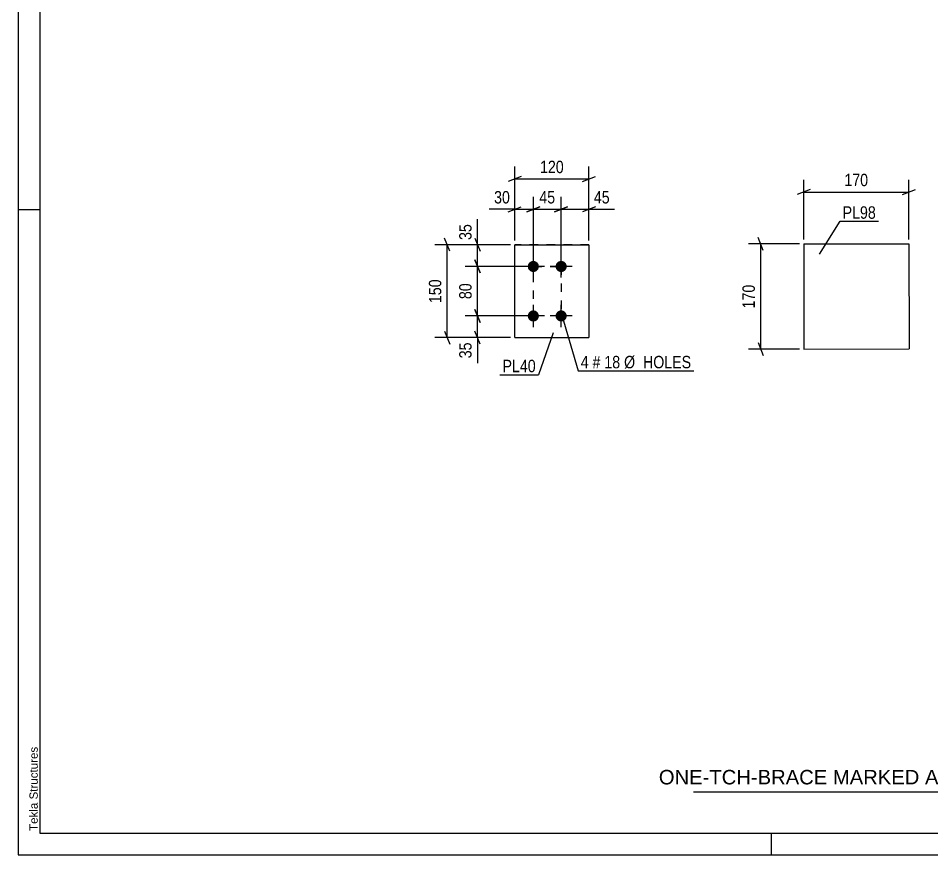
# Model space of a CAD drawing. Header units: millimetres. Extents: x 0 to 594, y 0 to 420.
# Drawn here: x 0 to 211, y 0 to 193.2 of the extents above; entities that cross this region are included whole.
import ezdxf

# ---------------------------------------------------------------- set-up
doc = ezdxf.new("R2010")
doc.units = ezdxf.units.MM
doc.linetypes.add('DXK_LINE_DOT2', pattern=[3.9198, 1.9599, -1.9599])
doc.styles.add('Arial', font='ARIAL.TTF', dxfattribs={"height": 0.2})
doc.styles.add('Arial Narrow', font='ARIALN.TTF', dxfattribs={"height": 0.2})

# ---------------------------------------------------------------- blocks, each defined once
blk = doc.blocks.new('Unknown-580576037-1131')
at = {"color": 5, "linetype": 'Continuous'}
for p, q in [((0, 420), (0, 0)), ((5, 415), (5, 5)), ((5, 149), (0, 149)), ((5, 5), (589, 5)), ((174, 0), (174, 5)), ((0, 0), (594, 0))]:
    blk.add_line(p, q, dxfattribs=at)
at = {"color": 174, "linetype": 'Continuous', "style": 'Arial'}
blk.add_text('Tekla Structures', height=1.9102, rotation=90, dxfattribs=at).set_placement((4.5, 5.5))
blk = doc.blocks.new('Bolt-580576037-2195 - 2156')
at = {"linetype": 'Continuous'}
for points in [[(119, 134.59), (118.73, 134.62), (118.47, 134.71), (118.24, 134.84), (118.04, 135.02), (117.88, 135.24), (117.77, 135.48), (117.72, 135.75), (117.72, 136.01), (117.77, 136.28), (117.88, 136.52), (118.04, 136.74), (118.24, 136.92), (118.47, 137.05), (118.73, 137.14), (119, 137.17), (119.26, 137.14), (119.52, 137.05), (119.75, 136.92), (119.95, 136.74), (120.11, 136.52), (120.22, 136.28), (120.27, 136.01), (120.27, 135.75), (120.22, 135.48), (120.11, 135.24), (119.95, 135.02), (119.75, 134.84), (119.52, 134.71), (119.26, 134.62)], [(125.42, 134.59), (125.16, 134.62), (124.9, 134.71), (124.67, 134.84), (124.47, 135.02), (124.31, 135.24), (124.2, 135.48), (124.15, 135.75), (124.15, 136.01), (124.2, 136.28), (124.31, 136.52), (124.47, 136.74), (124.67, 136.92), (124.9, 137.05), (125.16, 137.14), (125.42, 137.17), (125.69, 137.14), (125.95, 137.05), (126.18, 136.92), (126.38, 136.74), (126.54, 136.52), (126.65, 136.28), (126.7, 136.01), (126.7, 135.75), (126.65, 135.48), (126.54, 135.24), (126.38, 135.02), (126.18, 134.84), (125.95, 134.71), (125.69, 134.62)], [(119, 123.17), (118.73, 123.19), (118.47, 123.28), (118.24, 123.41), (118.04, 123.59), (117.88, 123.81), (117.77, 124.05), (117.72, 124.32), (117.72, 124.59), (117.77, 124.85), (117.88, 125.09), (118.04, 125.31), (118.24, 125.49), (118.47, 125.63), (118.73, 125.71), (119, 125.74), (119.26, 125.71), (119.52, 125.63), (119.75, 125.49), (119.95, 125.31), (120.11, 125.09), (120.22, 124.85), (120.27, 124.59), (120.27, 124.32), (120.22, 124.05), (120.11, 123.81), (119.95, 123.59), (119.75, 123.41), (119.52, 123.28), (119.26, 123.19)], [(125.42, 123.17), (125.16, 123.19), (124.9, 123.28), (124.67, 123.41), (124.47, 123.59), (124.31, 123.81), (124.2, 124.05), (124.15, 124.32), (124.15, 124.59), (124.2, 124.85), (124.31, 125.09), (124.47, 125.31), (124.67, 125.49), (124.9, 125.63), (125.16, 125.71), (125.42, 125.74), (125.69, 125.71), (125.95, 125.63), (126.18, 125.49), (126.38, 125.31), (126.54, 125.09), (126.65, 124.85), (126.7, 124.59), (126.7, 124.32), (126.65, 124.05), (126.54, 123.81), (126.38, 123.59), (126.18, 123.41), (125.95, 123.28), (125.69, 123.19)]]:
    blk.add_hatch(color=1, dxfattribs=at).paths.add_polyline_path(points)
at = {"color": 1, "linetype": 'Continuous'}
for p, q in [((119, 133.31), (119, 138.45)), ((125.42, 133.31), (125.42, 138.45)), ((121.57, 135.88), (116.42, 135.88)), ((128, 135.88), (122.85, 135.88)), ((119, 121.88), (119, 127.02)), ((125.42, 121.88), (125.42, 127.02)), ((121.57, 124.45), (116.42, 124.45)), ((128, 124.45), (122.85, 124.45))]:
    blk.add_line(p, q, dxfattribs=at)
blk = doc.blocks.new('Part-580576037-2162 - 2156')
at = {"color": 2, "linetype": 'Continuous'}
for p, q in [((114.71, 119.45), (114.71, 140.88)), ((114.71, 140.88), (131.85, 140.88)), ((131.85, 140.88), (131.85, 119.45)), ((114.71, 119.45), (114.71, 119.45)), ((114.71, 119.45), (131.85, 119.45)), ((114.71, 119.45), (131.85, 119.45)), ((131.85, 119.45), (131.85, 119.45))]:
    blk.add_line(p, q, dxfattribs=at)
at = {"color": 7, "linetype": 'DXK_LINE_DOT2'}
blk.add_line((131.85, 140.88), (114.71, 140.88), dxfattribs=at)
blk = doc.blocks.new('Part-580576037-2399 - 2393')
at = {"color": 2, "linetype": 'Continuous'}
for p, q in [((181.46, 141.08), (205.75, 141.14)), ((181.46, 141.08), (181.52, 116.79)), ((205.75, 141.14), (205.81, 116.85)), ((181.52, 116.79), (205.81, 116.85))]:
    blk.add_line(p, q, dxfattribs=at)
blk = doc.blocks.new('Rectangle-580576037-2379 - 2156')
at = {"color": 1, "linetype": 'DXK_LINE_DOT2'}
blk.add_lwpolyline([(119, 135.88), (125.42, 135.88), (125.42, 124.45), (119, 124.45), (119, 135.88)], close=True, dxfattribs=at)
blk = doc.blocks.new('StraightDimension-580576037-2295 - 2156')
at = {"color": 7, "linetype": 'Continuous'}
for p, q in [((105.48, 142.38), (106.68, 139.38)), ((113.71, 140.88), (103.23, 140.88)), ((106.08, 135.88), (106.08, 140.88)), ((106.68, 134.38), (105.48, 137.38)), ((118, 135.88), (103.23, 135.88))]:
    blk.add_line(p, q, dxfattribs=at)
at = {"color": 0}
blk.add_wipeout([(105.33, 146.26), (101.13, 146.26), (101.13, 141.4), (105.33, 141.4)], dxfattribs=at)
at = {"color": 7, "linetype": 'Continuous'}
blk.add_line((106.08, 140.88), (106.08, 146.79), dxfattribs=at)
blk.add_line((106.08, 140.88), (106.08, 146.79), dxfattribs=at)
at = {"color": 3, "style": 'Arial Narrow'}
blk.add_text('35', height=2.863, rotation=90.0002, dxfattribs=at).set_placement((104.73, 142))
blk = doc.blocks.new('StraightDimension-580576037-2272 - 2156')
at = {"color": 7, "linetype": 'Continuous'}
for p, q in [((105.48, 125.95), (106.68, 122.95)), ((118, 124.45), (103.23, 124.45)), ((106.08, 119.45), (106.08, 124.45)), ((106.68, 117.95), (105.48, 120.95)), ((113.71, 119.45), (103.23, 119.45))]:
    blk.add_line(p, q, dxfattribs=at)
at = {"color": 0}
blk.add_wipeout([(105.33, 118.93), (101.13, 118.93), (101.13, 114.07), (105.33, 114.07)], dxfattribs=at)
at = {"color": 7, "linetype": 'Continuous'}
blk.add_line((106.08, 119.45), (106.08, 113.55), dxfattribs=at)
blk.add_line((106.08, 119.45), (106.08, 113.55), dxfattribs=at)
at = {"color": 3, "style": 'Arial Narrow'}
blk.add_text('35', height=2.863, rotation=90.0002, dxfattribs=at).set_placement((104.73, 114.67))
blk = doc.blocks.new('StraightDimension-580576037-2285 - 2156')
at = {"color": 7, "linetype": 'Continuous'}
for p, q in [((105.48, 137.38), (106.68, 134.38)), ((118, 135.88), (103.23, 135.88)), ((106.08, 124.45), (106.08, 135.88)), ((106.68, 122.95), (105.48, 125.95)), ((118, 124.45), (103.23, 124.45))]:
    blk.add_line(p, q, dxfattribs=at)
at = {"color": 0}
blk.add_wipeout([(105.33, 132.6), (101.13, 132.6), (101.13, 127.74), (105.33, 127.74)], dxfattribs=at)
at = {"color": 3, "style": 'Arial Narrow'}
blk.add_text('80', height=2.863, rotation=90.0002, dxfattribs=at).set_placement((104.73, 128.34))
blk = doc.blocks.new('StraightDimension-580576037-2309 - 2156')
at = {"color": 7, "linetype": 'Continuous'}
for p, q in [((99.68, 139.38), (98.48, 142.38)), ((113.71, 140.88), (96.23, 140.88)), ((99.08, 119.45), (99.08, 140.88)), ((98.48, 120.95), (99.68, 117.95)), ((113.71, 119.45), (96.23, 119.45))]:
    blk.add_line(p, q, dxfattribs=at)
at = {"color": 0}
blk.add_wipeout([(98.33, 133.51), (94.13, 133.51), (94.13, 126.82), (98.33, 126.82)], dxfattribs=at)
at = {"color": 3, "style": 'Arial Narrow'}
blk.add_text('150', height=2.863, rotation=90.0002, dxfattribs=at).set_placement((97.73, 127.42))
blk = doc.blocks.new('StraightDimension-580576037-2326 - 2156')
at = {"color": 7, "linetype": 'Continuous'}
for p, q in [((114.71, 141.88), (114.71, 151.94)), ((119, 136.88), (119, 151.94)), ((113.21, 148.49), (116.21, 149.69)), ((114.71, 149.09), (119, 149.09)), ((120.5, 149.69), (117.5, 148.49))]:
    blk.add_line(p, q, dxfattribs=at)
at = {"color": 0}
blk.add_wipeout([(114.19, 149.84), (114.19, 154.04), (109.33, 154.04), (109.33, 149.84)], dxfattribs=at)
at = {"color": 7, "linetype": 'Continuous'}
blk.add_line((114.71, 149.09), (108.8, 149.09), dxfattribs=at)
blk.add_line((114.71, 149.09), (108.8, 149.09), dxfattribs=at)
at = {"color": 3, "style": 'Arial Narrow'}
blk.add_text('30', height=2.863, dxfattribs=at).set_placement((109.93, 150.44))
blk = doc.blocks.new('StraightDimension-580576037-2339 - 2156')
at = {"color": 7, "linetype": 'Continuous'}
for p, q in [((119, 136.88), (119, 151.94)), ((125.42, 136.88), (125.42, 151.94)), ((117.5, 148.49), (120.5, 149.69)), ((119, 149.09), (125.42, 149.09)), ((126.92, 149.69), (123.92, 148.49))]:
    blk.add_line(p, q, dxfattribs=at)
at = {"color": 0}
blk.add_wipeout([(124.64, 149.84), (124.64, 154.04), (119.78, 154.04), (119.78, 149.84)], dxfattribs=at)
at = {"color": 3, "style": 'Arial Narrow'}
blk.add_text('45', height=2.863, dxfattribs=at).set_placement((120.38, 150.44))
blk = doc.blocks.new('StraightDimension-580576037-2349 - 2156')
at = {"color": 7, "linetype": 'Continuous'}
for p, q in [((125.42, 136.88), (125.42, 151.94)), ((131.85, 141.88), (131.85, 151.94)), ((123.92, 148.49), (126.92, 149.69)), ((125.42, 149.09), (131.85, 149.09)), ((133.35, 149.69), (130.35, 148.49))]:
    blk.add_line(p, q, dxfattribs=at)
at = {"color": 0}
blk.add_wipeout([(137.23, 149.84), (137.23, 154.04), (132.38, 154.04), (132.38, 149.84)], dxfattribs=at)
at = {"color": 7, "linetype": 'Continuous'}
blk.add_line((131.85, 149.09), (137.76, 149.09), dxfattribs=at)
blk.add_line((131.85, 149.09), (137.76, 149.09), dxfattribs=at)
at = {"color": 3, "style": 'Arial Narrow'}
blk.add_text('45', height=2.863, dxfattribs=at).set_placement((132.98, 150.44))
blk = doc.blocks.new('StraightDimension-580576037-2363 - 2156')
at = {"color": 7, "linetype": 'Continuous'}
for p, q in [((114.71, 141.88), (114.71, 158.94)), ((131.85, 141.88), (131.85, 158.94)), ((116.21, 156.69), (113.21, 155.49)), ((130.35, 155.49), (133.35, 156.69)), ((114.71, 156.09), (131.85, 156.09))]:
    blk.add_line(p, q, dxfattribs=at)
at = {"color": 0}
blk.add_wipeout([(126.62, 156.84), (126.62, 161.04), (119.94, 161.04), (119.94, 156.84)], dxfattribs=at)
at = {"color": 3, "style": 'Arial Narrow'}
blk.add_text('120', height=2.863, dxfattribs=at).set_placement((120.54, 157.44))
blk = doc.blocks.new('StraightDimension-580576037-2401 - 2393')
at = {"color": 7, "linetype": 'Continuous'}
for p, q in [((181.46, 142.08), (181.46, 155.93)), ((205.75, 142.14), (205.75, 155.93)), ((182.96, 153.68), (179.96, 152.48)), ((181.46, 153.08), (205.75, 153.08)), ((204.25, 152.48), (207.25, 153.68))]:
    blk.add_line(p, q, dxfattribs=at)
at = {"color": 0}
blk.add_wipeout([(196.94, 153.83), (196.94, 158.03), (190.26, 158.03), (190.26, 153.83)], dxfattribs=at)
at = {"color": 3, "style": 'Arial Narrow'}
blk.add_text('170', height=2.863, dxfattribs=at).set_placement((190.86, 154.43))
blk = doc.blocks.new('StraightDimension-580576037-2412 - 2393')
at = {"color": 7, "linetype": 'Continuous'}
for p, q in [((172.12, 139.58), (170.92, 142.58)), ((180.46, 141.08), (168.67, 141.08)), ((171.52, 116.79), (171.52, 141.08)), ((170.92, 118.29), (172.12, 115.29)), ((180.52, 116.79), (168.67, 116.79))]:
    blk.add_line(p, q, dxfattribs=at)
at = {"color": 0}
blk.add_wipeout([(170.77, 132.28), (166.57, 132.28), (166.57, 125.59), (170.77, 125.59)], dxfattribs=at)
at = {"color": 3, "style": 'Arial Narrow'}
blk.add_text('170', height=2.863, rotation=90.0002, dxfattribs=at).set_placement((170.17, 126.19))
blk = doc.blocks.new('Unknown-580576037-4891')
at = {"color": 7, "linetype": 'Continuous'}
blk.add_line((156, 14.5), (226, 14.5), dxfattribs=at)
at = {"color": 7, "style": 'Arial'}
blk.add_text('ONE-TCH-BRACE MARKED AS TBR327', height=3.3428, dxfattribs=at).set_placement((147.99, 16.25))
blk = doc.blocks.new('Mark-580576037-2158 - 2156')
at = {"color": 0}
blk.add_wipeout([(119.56, 111.46), (119.56, 114.46), (111.88, 114.46), (111.88, 111.46)], dxfattribs=at)
blk.add_wipeout([(119.56, 111.46), (119.56, 114.46), (111.88, 114.46), (111.88, 111.46)], dxfattribs=at)
at = {"color": 30, "linetype": 'Continuous'}
for p in [(123.58, 120.54), (111.28, 110.86)]:
    blk.add_line(p, (120.16, 110.86), dxfattribs=at)
at = {"color": 3, "style": 'Arial Narrow'}
blk.add_text('PL40', height=2.863, dxfattribs=at).set_placement((111.88, 111.46))
blk = doc.blocks.new('Mark-580576037-2191 - 2156')
at = {"color": 0}
blk.add_wipeout([(131.77, 112.36), (131.77, 115.36), (129.95, 115.36), (129.95, 112.36)], dxfattribs=at)
blk.add_wipeout([(131.77, 112.36), (131.77, 115.36), (129.95, 115.36), (129.95, 112.36)], dxfattribs=at)
at = {"color": 7, "linetype": 'Continuous'}
blk.add_line((125.6, 124.66), (129.35, 111.76), dxfattribs=at)
at = {"color": 0}
blk.add_wipeout([(134.5, 112.36), (134.5, 115.36), (132.67, 115.36), (132.67, 112.36)], dxfattribs=at)
blk.add_wipeout([(134.5, 112.36), (134.5, 115.36), (132.67, 115.36), (132.67, 112.36)], dxfattribs=at)
at = {"color": 3, "style": 'Arial Narrow'}
blk.add_text('4', height=2.86, dxfattribs=at).set_placement((129.95, 112.36))
at = {"color": 0}
blk.add_wipeout([(139.06, 112.36), (139.06, 115.36), (135.4, 115.36), (135.4, 112.36)], dxfattribs=at)
blk.add_wipeout([(139.06, 112.36), (139.06, 115.36), (135.4, 115.36), (135.4, 112.36)], dxfattribs=at)
at = {"color": 3, "style": 'Arial Narrow'}
blk.add_text('#', height=2.86, dxfattribs=at).set_placement((132.67, 112.36))
at = {"color": 0}
blk.add_wipeout([(155.49, 112.36), (155.49, 115.36), (139.96, 115.36), (139.96, 112.36)], dxfattribs=at)
blk.add_wipeout([(155.49, 112.36), (155.49, 115.36), (139.96, 115.36), (139.96, 112.36)], dxfattribs=at)
at = {"color": 7, "linetype": 'Continuous'}
blk.add_line((129.35, 111.76), (156.09, 111.76), dxfattribs=at)
at = {"color": 3, "style": 'Arial Narrow'}
for s, p in [('18', (135.4, 112.36)), ('Ø  HOLES', (139.96, 112.36))]:
    blk.add_text(s, height=2.863, dxfattribs=at).set_placement(p)
blk = doc.blocks.new('Mark-580576037-2395 - 2393')
at = {"color": 0}
blk.add_wipeout([(198.12, 146.91), (198.12, 149.91), (190.45, 149.91), (190.45, 146.91)], dxfattribs=at)
blk.add_wipeout([(198.12, 146.91), (198.12, 149.91), (190.45, 149.91), (190.45, 146.91)], dxfattribs=at)
at = {"color": 30, "linetype": 'Continuous'}
for p, q in [((185.14, 138.72), (189.85, 146.31)), ((189.85, 146.31), (198.72, 146.31))]:
    blk.add_line(p, q, dxfattribs=at)
at = {"color": 3, "style": 'Arial Narrow'}
blk.add_text('PL98', height=2.863, dxfattribs=at).set_placement((190.45, 146.91))

msp = doc.modelspace()

# ---------------------------------------------------------------- block references
for name in ['Unknown-580576037-1131', 'Part-580576037-2162 - 2156', 'Part-580576037-2399 - 2393', 'Bolt-580576037-2195 - 2156', 'Rectangle-580576037-2379 - 2156', 'Unknown-580576037-4891']:
    msp.add_blockref(name, (0, 0))

# ---------------------------------------------------------------- next in the draw order: block references
for name in ['StraightDimension-580576037-2401 - 2393', 'StraightDimension-580576037-2295 - 2156', 'StraightDimension-580576037-2272 - 2156', 'Mark-580576037-2191 - 2156']:
    msp.add_blockref(name, (0, 0))

# ---------------------------------------------------------------- next in the draw order: block references
for name in ['Mark-580576037-2395 - 2393', 'StraightDimension-580576037-2412 - 2393', 'StraightDimension-580576037-2285 - 2156']:
    msp.add_blockref(name, (0, 0))

# ---------------------------------------------------------------- next in the draw order: block references
msp.add_blockref('StraightDimension-580576037-2309 - 2156', (0, 0))

# ---------------------------------------------------------------- next in the draw order: block references
for name in ['StraightDimension-580576037-2326 - 2156', 'Mark-580576037-2158 - 2156']:
    msp.add_blockref(name, (0, 0))

# ---------------------------------------------------------------- next in the draw order: block references
msp.add_blockref('StraightDimension-580576037-2339 - 2156', (0, 0))

# ---------------------------------------------------------------- next in the draw order: block references
msp.add_blockref('StraightDimension-580576037-2349 - 2156', (0, 0))

# ---------------------------------------------------------------- next in the draw order: block references
msp.add_blockref('StraightDimension-580576037-2363 - 2156', (0, 0))

doc.saveas('drawing.dxf')
